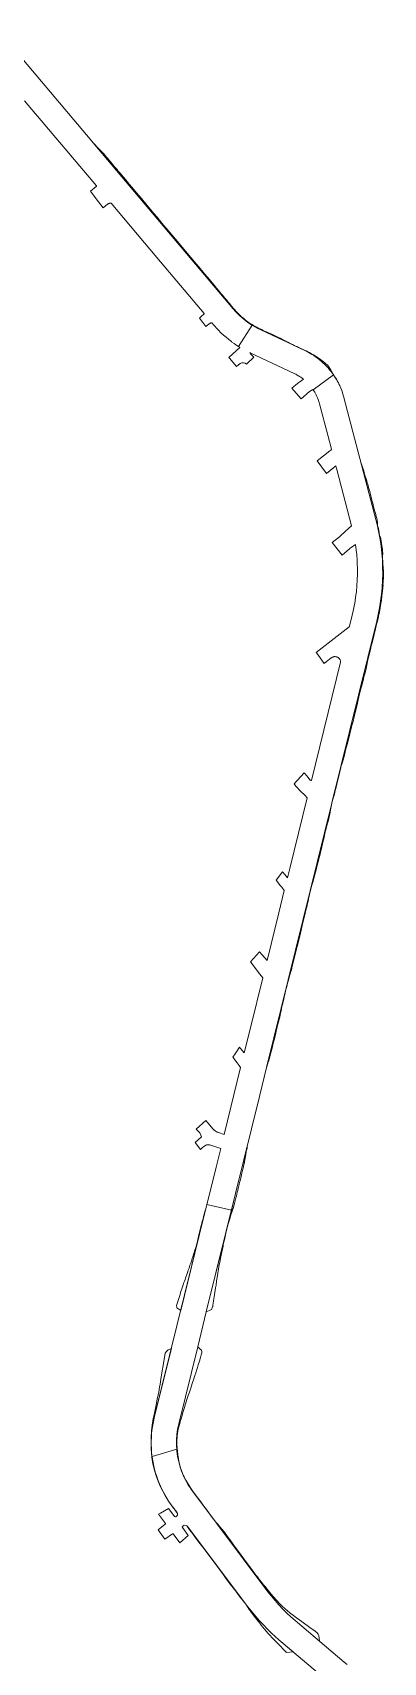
# Model space of a CAD drawing. Header units: inches. Extents: x 704148 to 723432, y 7075344 to 7101810.
# Drawn here: x 719821 to 720189, y 7092001 to 7093705 of the extents above; entities that cross this region are included whole.
import ezdxf

# ---------------------------------------------------------------- set-up
doc = ezdxf.new("R2010")
doc.units = ezdxf.units.IN
doc.header["$MEASUREMENT"] = 0
doc.layers.add('gisdb.gisadmin', color=7, linetype='Continuous', lineweight=9, true_color=0xccf5fc)

msp = doc.modelspace()

# ---------------------------------------------------------------- linework, layer by layer
at = {"layer": 'gisdb.gisadmin'}
for points in [[(719787.1589, 7093704.8436), (719883.0702, 7093591.367), (719884.5983, 7093589.5591), (720031.2836, 7093416.0096), (720034.0645, 7093412.8281), (720038.0462, 7093408.8413), (720042.2837, 7093405.1275), (720046.7584, 7093401.7032), (720051.1255, 7093398.7996), (720036.7944, 7093376.6695), (720035.2331, 7093377.6539), (720034.0447, 7093378.4578), (720032.2611, 7093379.6645), (720029.9453, 7093381.3426), (720029.3555, 7093381.77), (720026.5194, 7093383.9681), (720026.2465, 7093384.1941), (720023.7556, 7093386.2566), (720021.0672, 7093388.6331), (720018.4568, 7093391.095), (720015.9272, 7093393.6399), (720014.5609, 7093395.1063), (720013.481, 7093396.2651), (720012.3146, 7093397.6008), (720011.1208, 7093398.9679), (720009.2455, 7093401.1867), (720009.0831, 7093401.2505), (720008.9158, 7093401.2999), (720008.7447, 7093401.3346), (720008.5714, 7093401.3542), (720008.397, 7093401.3586), (720008.2228, 7093401.3478), (720008.0503, 7093401.3219), (720007.8806, 7093401.281), (720007.7152, 7093401.2255), (720007.5553, 7093401.1558), (720007.4018, 7093401.0723), (720007.2132, 7093400.9435), (720003.0883, 7093397.7668), (720002.7369, 7093397.4961), (719999.4511, 7093401.7157), (719995.8821, 7093406.299), (719998.1081, 7093408.2742), (720000.496, 7093410.3931), (720000.6172, 7093410.5082), (720000.7308, 7093410.6314), (720000.8358, 7093410.762), (720000.885, 7093410.8298), (720000.9764, 7093410.9703), (719951.3567, 7093469.6772), (719903.3052, 7093526.529), (719903.1189, 7093526.5372), (719902.9324, 7093526.5391), (719902.7459, 7093526.5347), (719902.5597, 7093526.5239), (719902.374, 7093526.5069), (719902.1889, 7093526.4835), (719902.0048, 7093526.4539), (719901.8217, 7093526.4181), (719901.64, 7093526.3761), (719901.4598, 7093526.3279), (719901.2814, 7093526.2737), (719901.1048, 7093526.2134), (719900.9305, 7093526.1472), (719900.7585, 7093526.0751), (719900.589, 7093525.9973), (719900.4222, 7093525.9137), (719900.2584, 7093525.8245), (719900.0977, 7093525.7298), (719899.9403, 7093525.6297), (719899.7864, 7093525.5244), (719899.6362, 7093525.4139), (719899.4898, 7093525.2983), (719895.0427, 7093521.6648), (719887.7875, 7093530.9607), (719881.5991, 7093538.8899), (719887.6054, 7093543.8348), (719887.644, 7093543.8677), (719887.6815, 7093543.9019), (719887.7178, 7093543.9374), (719887.7529, 7093543.9741), (719887.7868, 7093544.0119), (719887.8193, 7093544.0509), (719887.8506, 7093544.0909), (719887.8804, 7093544.132), (719887.9088, 7093544.1741), (719887.9358, 7093544.2171), (719887.9613, 7093544.261), (719887.9853, 7093544.3057), (719888.0078, 7093544.3512), (719888.0288, 7093544.3975), (719888.0481, 7093544.4444), (719888.0659, 7093544.492), (719888.082, 7093544.5401), (719812.7573, 7093633.6599)], [(720130.6137, 7091980.9385), (720079.1892, 7092024.3159), (720071.2216, 7092031.3883), (720058.3163, 7092044.5385), (720046.6063, 7092058.7635), (719983.2535, 7092142.9538), (719982.9448, 7092143.0836), (719982.6848, 7092143.4376), (719981.8702, 7092144.0504), (719980.0531, 7092144.2995), (719978.9043, 7092143.4657), (719978.3501, 7092143.0635), (719977.9429, 7092142.1502), (719978.1237, 7092141.6729), (719983.9458, 7092133.5229), (719975.2295, 7092125.9173), (719968.2419, 7092135.3672), (719968.1085, 7092135.3318), (719967.9778, 7092135.2872), (719967.8504, 7092135.2337), (719967.6749, 7092135.1417), (719967.5509, 7092135.0627), (719959.678, 7092129.618), (719952.7792, 7092139.2503), (719960.1245, 7092145.4463), (719960.3103, 7092145.6533), (719960.4655, 7092145.8841), (719953.1257, 7092155.8105), (719955.0574, 7092156.9438), (719963.3534, 7092161.7363), (719968.0388, 7092155.7348), (719969.6486, 7092153.3246), (719970.7385, 7092152.9665), (719971.0539, 7092153.1273), (719972.5223, 7092154.2419), (719972.6361, 7092154.5056), (719972.7265, 7092154.7783), (719972.7929, 7092155.0578), (719972.8346, 7092155.342), (719972.8514, 7092155.6287), (719972.8431, 7092155.9159), (719972.8099, 7092156.2009), (719972.8098, 7092156.2012), (719972.8098, 7092156.2015), (719972.7518, 7092156.4825), (719972.6695, 7092156.7578), (719972.5635, 7092157.0248), (719972.5223, 7092157.107), (719972.5166, 7092157.1249), (719972.5065, 7092157.1384), (719972.4347, 7092157.2815), (719972.2839, 7092157.526), (719972.1467, 7092157.7137), (719967.7362, 7092163.5749), (719965.6338, 7092166.4642), (719963.6254, 7092169.4196), (719961.713, 7092172.4379), (719959.8985, 7092175.5162), (719958.1839, 7092178.6511), (719956.5709, 7092181.8396), (719955.0611, 7092185.0782), (719953.6562, 7092188.3636), (719952.3576, 7092191.6926), (719951.11, 7092195.2309), (719949.9828, 7092198.8086), (719948.9768, 7092202.4223), (719948.0932, 7092206.0679), (719947.333, 7092209.7411), (719946.6971, 7092213.4379), (719946.3431, 7092216.0127), (719972.0514, 7092223.8958), (719972.1973, 7092221.7713), (719972.9759, 7092216.0888), (719974.1365, 7092210.472), (719975.6737, 7092204.9463), (719977.1033, 7092200.8908), (719978.0936, 7092198.3522), (719979.165, 7092195.8467), (719980.3163, 7092193.377), (719981.5464, 7092190.9456), (719982.854, 7092188.5549), (719984.2376, 7092186.2074), (719985.696, 7092183.9057), (719987.2277, 7092181.6519), (719988.8309, 7092179.4486), (720067.701, 7092074.6371), (720071.3479, 7092069.9494), (720075.1436, 7092065.3813), (720079.0841, 7092060.9375), (720083.1654, 7092056.6227), (720087.3833, 7092052.4412), (720091.7333, 7092048.3974), (720096.211, 7092044.4955), (720147.6355, 7092001.1181), (720150.5299, 7091998.5928)]]:
    msp.add_lwpolyline(points, dxfattribs=at)
for points in [[(720134.9672, 7093349.286), (720135.4011, 7093348.3615), (720133.8777, 7093350.387), (720132.2871, 7093352.36), (720130.6309, 7093354.2783), (720128.911, 7093356.1396), (720127.1293, 7093357.942), (720125.2879, 7093359.6833), (720123.3889, 7093361.3615), (720121.4344, 7093362.9748), (720119.4267, 7093364.5213), (720117.368, 7093365.9994), (720115.2607, 7093367.4071), (720113.1071, 7093368.7431), (720110.9097, 7093370.0058), (720108.671, 7093371.1937), (720106.3936, 7093372.3055), (720060.1371, 7093393.9294), (720056.3394, 7093395.7822), (720051.4505, 7093398.5835), (720046.7584, 7093401.7032), (720042.2837, 7093405.1275), (720038.0462, 7093408.8413), (720034.0645, 7093412.8281), (720031.2836, 7093416.0096), (719884.5983, 7093589.5591), (719884.6171, 7093589.5608), (719885.9929, 7093588.1049), (719888.7444, 7093585.1931), (719891.152, 7093582.6453), (719893.2156, 7093580.4615), (719895.2793, 7093578.2777), (719897.3429, 7093576.0939), (719898.6501, 7093574.58), (719899.6155, 7093573.432), (719904.4425, 7093567.6918), (719907.017, 7093564.6303), (719907.9824, 7093563.4823), (719908.9809, 7093562.3622), (719909.7482, 7093561.7014), (719910.0245, 7093561.2803), (719910.5568, 7093560.4208), (719911.5222, 7093559.2728), (719912.4876, 7093558.1248), (719916.3493, 7093553.5326), (719918.6019, 7093550.8539), (719920.5327, 7093548.5578), (719922.7854, 7093545.879), (719926.647, 7093541.2869), (719930.1869, 7093537.0774), (719932.7613, 7093534.016), (719935.0139, 7093531.3372), (719941.1282, 7093524.0663), (719944.9899, 7093519.4741), (719948.2079, 7093515.6473), (719951.4259, 7093511.8205), (719956.5748, 7093505.6977), (719963.0109, 7093498.0441), (719966.8725, 7093493.4519), (719970.7342, 7093488.8598), (719981.6755, 7093475.8486), (719986.8244, 7093469.7258), (719992.2951, 7093463.2202), (719995.1913, 7093459.7761), (720001.3056, 7093452.5052), (720004.2018, 7093449.0611), (720008.0635, 7093444.4689), (720008.7071, 7093443.7036), (720011.6033, 7093440.2594), (720013.8559, 7093437.5807), (720016.4304, 7093434.5192), (720018.3612, 7093432.2232), (720020.292, 7093429.9271), (720022.2228, 7093427.631), (720023.8319, 7093425.7176), (720026.4063, 7093422.6562), (720027.3717, 7093421.5081), (720028.6589, 7093419.9774), (720029.6243, 7093418.8294), (720031.8492, 7093416.1839), (720032.6721, 7093415.2246), (720034.3612, 7093413.3441), (720036.1079, 7093411.5166), (720037.3036, 7093410.3287), (720040.0817, 7093407.748), (720041.9991, 7093406.1005), (720042.6494, 7093405.5646), (720044.2991, 7093404.2547), (720047.0071, 7093402.2489), (720048.0435, 7093401.5259), (720050.5041, 7093399.9023), (720052.2965, 7093398.7977), (720054.4838, 7093397.5341), (720055.963, 7093396.7298), (720057.4582, 7093395.9563), (720058.5898, 7093395.3967), (720059.3488, 7093395.0334), (720060.9628, 7093394.2892), (720062.7825, 7093393.4592), (720064.1476, 7093392.8373), (720065.9674, 7093392.0075), (720068.2304, 7093390.9449), (720069.1357, 7093390.5203), (720070.0412, 7093390.096), (720072.3055, 7093389.0362), (720074.5705, 7093387.978), (720075.9299, 7093387.3439), (720078.6494, 7093386.0773), (720080.4608, 7093385.2294), (720082.2473, 7093384.3284), (720084.0343, 7093383.4284), (720084.928, 7093382.9788), (720085.8219, 7093382.5295), (720087.1628, 7093381.856), (720088.504, 7093381.183), (720090.2927, 7093380.2867), (720092.0819, 7093379.3913), (720093.4238, 7093378.7198), (720095.2123, 7093377.8229), (720097, 7093376.9244), (720097.8936, 7093376.4745), (720099.6924, 7093375.5997), (720100.6073, 7093375.1956), (720101.5219, 7093374.7906), (720103.8073, 7093373.7762), (720105.178, 7093373.1663), (720106.0916, 7093372.7591), (720108.2676, 7093371.7546), (720109.3968, 7093371.1981), (720111.0722, 7093370.3262), (720112.1764, 7093369.7203), (720113.27, 7093369.095), (720115.4238, 7093367.787), (720117.0263, 7093366.7826), (720119.187, 7093365.4667), (720120.2526, 7093364.781), (720121.3078, 7093364.077), (720122.8704, 7093362.9868), (720123.8984, 7093362.2375), (720125.9195, 7093360.6856), (720126.912, 7093359.8833), (720128.3775, 7093358.6473), (720129.3383, 7093357.802), (720130.2842, 7093356.938), (720131.1566, 7093356.0027), (720131.4626, 7093355.4176), (720132.0898, 7093354.2715), (720132.432, 7093353.7275), (720133.4249, 7093352.08), (720133.7447, 7093351.5258), (720134.3672, 7093350.4104)], [(720036.7944, 7093376.6695), (720051.1255, 7093398.7996), (720051.4505, 7093398.5835), (720056.3394, 7093395.7822), (720060.1371, 7093393.9294), (720106.3936, 7093372.3055), (720108.671, 7093371.1937), (720110.9097, 7093370.0058), (720113.1071, 7093368.7431), (720115.2607, 7093367.4071), (720117.368, 7093365.9994), (720119.4267, 7093364.5213), (720121.4344, 7093362.9748), (720123.3889, 7093361.3615), (720125.2879, 7093359.6833), (720127.1293, 7093357.942), (720128.911, 7093356.1396), (720130.6309, 7093354.2783), (720132.2871, 7093352.36), (720133.8777, 7093350.387), (720135.4011, 7093348.3615), (720136.2301, 7093347.1782), (720115.1982, 7093331.1683), (720114.8355, 7093331.7189), (720111.33, 7093329.48), (720102.3565, 7093321.889), (720102.0943, 7093322.1821), (720092.599, 7093333.0167), (720098.4436, 7093337.7997), (720102.3824, 7093340.754), (720104.7386, 7093342.5213), (720103.8941, 7093343.1641), (720103.4641, 7093343.4915), (720102.1585, 7093344.4193), (720100.8232, 7093345.3037), (720100.5024, 7093345.5013), (720099.4594, 7093346.1439), (720098.0691, 7093346.9387), (720096.8103, 7093347.6046), (720096.6532, 7093347.6877), (720095.2135, 7093348.3897), (720048.957, 7093370.0136), (720048.5408, 7093370.2092), (720049.8415, 7093368.5456), (720052.9649, 7093365.4288), (720045.3, 7093358.34), (720043.91, 7093359.13), (720042.07, 7093359.45), (720040.34, 7093359.43), (720039.19, 7093359.26), (720038.5, 7093358.91), (720034.7527, 7093355.7217), (720027.387, 7093364.3083), (720026.6679, 7093365.3133), (720034.73, 7093372.36), (720038.2684, 7093375.7402), (720037.9347, 7093375.9506)], [(720029.3824, 7092473.7257), (720003.6222, 7092479.5286), (720008.0012, 7092497.2416), (720013.2839, 7092518.6102), (720018.1326, 7092538.2232), (720013.1512, 7092539.8591), (720007.479, 7092541.7218), (720006.891, 7092541.8869), (720006.2909, 7092542), (720005.6833, 7092542.0605), (720005.0726, 7092542.0677), (720004.4637, 7092542.0217), (720003.8611, 7092541.9228), (720003.2696, 7092541.7718), (720002.693, 7092541.5697), (720002.1366, 7092541.3182), (720001.6042, 7092541.0192), (720001.0998, 7092540.6749), (720000.5722, 7092540.2379), (719998.8553, 7092538.6685), (719997.0963, 7092537.0606), (719991.5325, 7092544.5199), (719997.899, 7092550.2112), (719997.2721, 7092552.1793), (719996.1627, 7092554.3591), (719992.3042, 7092558.4105), (720002.7151, 7092567.4146), (720005.01, 7092564.4722), (720009.8898, 7092558.7299), (720010.661, 7092557.8987), (720011.207, 7092557.4046), (720011.502, 7092557.1377), (720012.406, 7092556.4529), (720013.3663, 7092555.8495), (720014.1098, 7092555.4683), (720014.3755, 7092555.3321), (720015.4259, 7092554.9047), (720015.7394, 7092554.7973), (720021.7427, 7092552.8258), (720021.7361, 7092552.8406), (720021.7445, 7092552.8329), (720021.7575, 7092552.821), (720039.0193, 7092622.7098), (720037.3711, 7092624.9389), (720035.2819, 7092627.7644), (720030.9919, 7092633.5664), (720033.3838, 7092637.1846), (720037.8404, 7092643.9259), (720038.9068, 7092642.6687), (720042.8145, 7092638.0614), (720049.3078, 7092664.3267), (720062.205, 7092716.4956), (720059.167, 7092720.3923), (720049.2127, 7092733.1603), (720058.7562, 7092743.8382), (720061.2813, 7092740.9483), (720066.7132, 7092734.7315), (720079.054, 7092784.6497), (720084.809, 7092807.9287), (720082.1496, 7092811.2761), (720080.9206, 7092812.8231), (720076.4104, 7092818.5661), (720083.0655, 7092827.5371), (720085.4092, 7092824.6208), (720088.106, 7092821.2651), (720090.4981, 7092830.9413), (720108.7764, 7092904.8766), (720106.1561, 7092907.5592), (720102.0303, 7092911.2472), (720096.94, 7092916.95), (720095.0312, 7092919.4494), (720105.5987, 7092930.909), (720108.6773, 7092927.2807), (720111.4457, 7092923.6518), (720111.5685, 7092923.5278), (720111.7016, 7092923.4151), (720111.8441, 7092923.3144), (720111.9948, 7092923.2264), (720112.1526, 7092923.152), (720112.3163, 7092923.0916), (720112.4846, 7092923.0457), (720112.6563, 7092923.0146), (720112.83, 7092922.9986), (720113.0045, 7092922.9978), (720113.1784, 7092923.0122), (720113.263, 7092923.0248), (720143.7857, 7093046.489), (720143.7542, 7093047.0115), (720143.6773, 7093047.5291), (720143.5555, 7093048.0385), (720143.3899, 7093048.5348), (720143.1816, 7093049.015), (720142.9323, 7093049.4753), (720142.6437, 7093049.912), (720142.3183, 7093050.3219), (720141.9643, 7093050.6956), (720141.9583, 7093050.7019), (720141.5666, 7093051.0491), (720141.1461, 7093051.3608), (720140.7, 7093051.6347), (720140.2318, 7093051.8687), (720139.745, 7093052.061), (720139.2432, 7093052.2101), (720138.7304, 7093052.3149), (720138.2104, 7093052.3746), (720137.6871, 7093052.3888), (720137.1647, 7093052.3573), (720136.647, 7093052.2804), (720136.1378, 7093052.1586), (720135.6413, 7093051.993), (720135.1611, 7093051.7847), (720134.7009, 7093051.5354), (720134.2641, 7093051.2469), (720134.053, 7093051.0866), (720128.698, 7093046.83), (720126.564, 7093045.1337), (720118.726, 7093055.9807), (720118.1693, 7093056.7481), (720152.6821, 7093083.6546), (720152.7568, 7093083.727), (720152.829, 7093083.8021), (720152.8985, 7093083.8796), (720152.9652, 7093083.9594), (720153.0292, 7093084.0416), (720153.0902, 7093084.1259), (720155.9705, 7093095.7764), (720157.3606, 7093101.8245), (720158.0975, 7093105.5942), (720158.5512, 7093107.915), (720159.541, 7093114.0413), (720159.8631, 7093116.5575), (720160.329, 7093120.1969), (720160.9142, 7093126.375), (720161.296, 7093132.5691), (720161.4741, 7093138.7723), (720161.4482, 7093144.9781), (720161.2922, 7093149.1867), (720161.2183, 7093151.1796), (720160.9766, 7093154.6322), (720160.7848, 7093157.3702), (720160.6105, 7093159.0598), (720160.1481, 7093163.5433), (720159.3087, 7093169.692), (720154.7319, 7093166.4242), (720153.8717, 7093165.81), (720152.94, 7093165.06), (720145.3205, 7093158.5327), (720135.0888, 7093171.8498), (720142.5533, 7093177.5949), (720143.78, 7093178.79), (720148.7, 7093183.24), (720152.33, 7093186.83), (720155.2762, 7093189.1194), (720139.8045, 7093247.933), (720139.4825, 7093249.1569), (720138.7731, 7093251.8537), (720136.67, 7093249.96), (720128.8671, 7093243.7901), (720119.2705, 7093257.2267), (720132.6, 7093267.45), (720133.5253, 7093268.2248), (720133.5767, 7093268.2714), (720133.6265, 7093268.3196), (720133.6745, 7093268.3696), (720133.7208, 7093268.4212), (720133.7653, 7093268.4744), (720133.8079, 7093268.5291), (720133.8486, 7093268.5853), (720133.8873, 7093268.6428), (720133.924, 7093268.7016), (720133.9587, 7093268.7617), (720133.9912, 7093268.8229), (720134.0216, 7093268.8852), (720134.0498, 7093268.9485), (720134.0758, 7093269.0128), (720134.0996, 7093269.0779), (720134.1211, 7093269.1439), (720134.1403, 7093269.2105), (720134.1571, 7093269.2777), (720134.1717, 7093269.3455), (720130.2887, 7093284.1062), (720121.7416, 7093316.5968), (720121.289, 7093318.2049), (720120.7816, 7093319.7965), (720120.2202, 7093321.3696), (720119.6048, 7093322.9235), (720118.9374, 7093324.4536), (720118.2173, 7093325.9617), (720117.4463, 7093327.4435), (720116.625, 7093328.8982), (720115.7544, 7093330.3239), (720115.1982, 7093331.1683), (720136.2301, 7093347.1782), (720136.8551, 7093346.2859), (720138.2385, 7093344.1625), (720139.5495, 7093341.9936), (720140.7867, 7093339.7818), (720141.9487, 7093337.5296), (720143.0341, 7093335.2395), (720144.0398, 7093332.9189), (720144.0418, 7093332.9141), (720144.9705, 7093330.5561), (720145.8192, 7093328.1681), (720146.587, 7093325.7529), (720147.1434, 7093323.774), (720147.2729, 7093323.3132), (720180.8075, 7093195.8358), (720182.5153, 7093188.875), (720183.9902, 7093181.8612), (720185.2308, 7093174.8022), (720186.2357, 7093167.7058), (720187.0036, 7093160.5799), (720187.5339, 7093153.4323), (720187.8258, 7093146.2711), (720187.8791, 7093139.1041), (720187.6937, 7093131.9393), (720187.2699, 7093124.7847), (720186.608, 7093117.6481), (720185.7088, 7093110.5375), (720184.5734, 7093103.4609), (720183.2029, 7093096.4259), (720181.5989, 7093089.4405), (720134.6253, 7092899.4324), (720134.6107, 7092899.4341), (720134.5932, 7092899.3026), (720066.2249, 7092622.7536), (720066.186, 7092622.7453), (720058.7399, 7092592.4766), (720033.6278, 7092490.8984)], [(720135.4011, 7093348.3615), (720135.9482, 7093347.6712), (720136.6625, 7093346.6405), (720136.6227, 7093346.6178)], [(720143.0729, 7093335.1621), (720143.327, 7093334.5893), (720143.3164, 7093334.5881), (720143.0341, 7093335.2395), (720141.9487, 7093337.5296), (720140.7867, 7093339.7818), (720139.5495, 7093341.9936), (720138.2385, 7093344.1625), (720137.9972, 7093344.533), (720138.0216, 7093344.5331), (720138.3704, 7093344.012), (720138.6985, 7093343.4778), (720139.3415, 7093342.4014), (720139.6562, 7093341.8592), (720139.9663, 7093341.3145), (720140.2719, 7093340.7672), (720140.8694, 7093339.665), (720141.1612, 7093339.1103), (720141.4484, 7093338.5532), (720142.2818, 7093336.8677), (720142.5503, 7093336.3014), (720142.8139, 7093335.7329)], [(720143.5672, 7093334.0093), (720143.5767, 7093334.0145), (720144.0398, 7093332.9189)], [(720134.9228, 7092900.3928), (720134.654, 7092899.4291), (720134.6253, 7092899.4324), (720181.5989, 7093089.4405), (720183.2029, 7093096.4259), (720184.5734, 7093103.4609), (720185.7088, 7093110.5375), (720186.608, 7093117.6481), (720187.2699, 7093124.7847), (720187.6937, 7093131.9393), (720187.8791, 7093139.1041), (720187.8258, 7093146.2711), (720187.5339, 7093153.4323), (720187.0036, 7093160.5799), (720186.2357, 7093167.7058), (720185.2308, 7093174.8022), (720183.9902, 7093181.8612), (720182.5153, 7093188.875), (720180.8075, 7093195.8358), (720165.3193, 7093254.7122), (720165.3484, 7093254.6958), (720166.7346, 7093250.4074), (720167.9647, 7093246.5949), (720168.5317, 7093244.676), (720169.2414, 7093242.2776), (720169.951, 7093239.8792), (720170.4044, 7093238.4475), (720171.1445, 7093236.0571), (720171.7372, 7093234.145), (720172.1816, 7093232.7109), (720172.7738, 7093230.7986), (720173.1503, 7093229.3466), (720173.9031, 7093226.4426), (720174.656, 7093223.5386), (720175.1579, 7093221.6026), (720176.0363, 7093218.2146), (720176.6637, 7093215.7946), (720177.1656, 7093213.8585), (720177.793, 7093211.4385), (720178.044, 7093210.4705), (720179.0478, 7093206.5985), (720179.6752, 7093204.1785), (720180.1771, 7093202.2425), (720181.0555, 7093198.8545), (720181.5574, 7093196.9185), (720181.9177, 7093195.4084), (720182.2986, 7093191.6092), (720182.4872, 7093189.44), (720182.6663, 7093188.3769), (720183.3286, 7093186.3177), (720183.9467, 7093184.2451), (720184.3107, 7093182.1194), (720184.3482, 7093181.0296), (720184.6457, 7093179.4418), (720185.553, 7093177.4115), (720186.0046, 7093175.8442), (720186.4135, 7093173.1737), (720186.7891, 7093170.4985), (720187.0654, 7093168.3552), (720187.2586, 7093166.746), (720187.4973, 7093164.5982), (720187.7146, 7093162.4483), (720187.8523, 7093160.8335), (720187.8494, 7093160.2909), (720187.813, 7093157.5801), (720187.7735, 7093155.9553), (720187.7791, 7093154.8755), (720187.9743, 7093152.1879), (720188.1049, 7093150.0358), (720188.1617, 7093148.9591), (720188.3334, 7093146.2673), (720188.4634, 7093144.1119), (720188.5464, 7093142.4939), (720188.6374, 7093140.335), (720188.6815, 7093138.7148), (720188.6399, 7093136.5552), (720188.5766, 7093134.3962), (720188.4672, 7093131.6985), (720188.3554, 7093129.5416), (720188.0129, 7093128.0407), (720188.2221, 7093127.386), (720187.9817, 7093124.1555), (720187.6928, 7093120.9292), (720187.4152, 7093118.2442), (720187.1041, 7093115.563), (720186.5417, 7093111.2813), (720186.3109, 7093109.6785), (720186.0692, 7093108.0772), (720185.279, 7093103.2838), (720184.4947, 7093099.037), (720183.9656, 7093096.39), (720183.6049, 7093094.8109), (720182.9765, 7093092.186), (720182.0633, 7093088.5792), (720181.4511, 7093086.1553), (720181.0875, 7093084.7), (720180.2411, 7093081.3039), (720178.8608, 7093075.4645), (720178.1558, 7093072.5484), (720177.2231, 7093068.6586), (720176.7566, 7093066.7137), (720176.2877, 7093064.7695), (720175.5798, 7093061.8541), (720175.4613, 7093061.3684), (720174.8666, 7093058.9401), (720174.6277, 7093057.9691), (720174.1507, 7093056.0268), (720173.1243, 7093051.6451), (720172.0789, 7093047.268), (720171.1753, 7093043.371), (720170.4163, 7093039.9533), (720169.3853, 7093035.5727), (720168.27, 7093031.2129), (720167.2629, 7093027.3415), (720166.25, 7093023.4715), (720164.9839, 7093018.634), (720162.8362, 7093010.409), (720161.752, 7093005.5265), (720161.0064, 7093002.1055), (720160.1232, 7092998.2034), (720158.0286, 7092989.4503), (720156.7926, 7092984.6053), (720155.6868, 7092980.2432), (720153.4242, 7092971.5316), (720151.5387, 7092964.272), (720150.5331, 7092960.4001), (720149.0579, 7092954.5842), (720147.7098, 7092949.2519), (720147.0157, 7092946.8482), (720145.5877, 7092942.0507), (720144.1619, 7092937.2527), (720143.9687, 7092936.5567), (720141.7873, 7092927.5387), (720141.1537, 7092924.605), (720140.8374, 7092923.138), (720140.271, 7092920.7028), (720139.7951, 7092918.7602), (720139.081, 7092915.8465), (720138.4967, 7092913.4156), (720137.7444, 7092910.5113), (720137.2257, 7092908.5793), (720136.6854, 7092906.6527), (720136.0074, 7092904.245), (720135.3295, 7092901.8374)], [(720066.2519, 7092622.7594), (720066.2249, 7092622.7536), (720134.5932, 7092899.3026), (720134.3458, 7092897.4451), (720133.655, 7092894.0105), (720133.2485, 7092892.0508), (720132.334, 7092887.6414), (720131.8259, 7092885.1917), (720131.3178, 7092882.7421), (720130.7012, 7092880.3193), (720130.2068, 7092878.3813), (720129.4335, 7092875.4821), (720128.6511, 7092872.5852), (720127.4031, 7092867.7432), (720126.8517, 7092865.3043), (720126.0796, 7092861.8898), (720125.6384, 7092859.9387), (720125.1975, 7092857.9874), (720124.8679, 7092856.5238), (720124.1443, 7092853.6123), (720123.6577, 7092851.6724), (720123.0494, 7092849.2476), (720122.5627, 7092847.3077), (720122.1978, 7092845.8527), (720121.565, 7092843.4339), (720120.4825, 7092839.066), (720119.2356, 7092834.2238), (720118.3523, 7092830.8368), (720115.9895, 7092821.6349), (720114.9274, 7092817.777), (720113.949, 7092814.4136), (720113.3899, 7092812.4916), (720112.5128, 7092809.103), (720111.9452, 7092806.6681), (720111.2747, 7092803.7435), (720110.8276, 7092801.7938), (720110.2691, 7092799.3567), (720110.0459, 7092798.3817), (720109.3774, 7092795.4567), (720108.8214, 7092793.0189), (720108.2533, 7092790.584), (720107.7874, 7092788.639), (720107.0897, 7092785.7212), (720106.2528, 7092782.3227), (720104.9292, 7092776.9844), (720103.5211, 7092771.1518), (720102.3668, 7092766.2867), (720101.2437, 7092761.4138), (720098.5237, 7092750.24), (720097.6581, 7092746.8486), (720095.8551, 7092739.5686), (720094.921, 7092735.6791), (720093.8729, 7092731.3027), (720092.8279, 7092726.9256), (720092.2185, 7092724.501), (720091.7767, 7092723.0651), (720091.0277, 7092720.6749), (720089.9804, 7092717.3285), (720089.4135, 7092715.4084), (720089.0386, 7092713.9559), (720088.7902, 7092712.9873), (720088.2929, 7092711.05), (720087.4215, 7092707.66), (720086.7982, 7092705.2389), (720086.1835, 7092702.8156), (720085.5971, 7092700.3853), (720084.6573, 7092696.4972), (720084.1893, 7092694.5527), (720083.1571, 7092690.1724), (720082.6254, 7092687.7286), (720081.9864, 7092684.7962), (720081.3463, 7092681.8642), (720080.919, 7092679.9096), (720079.9485, 7092675.514), (720079.7027, 7092674.5447), (720078.9769, 7092671.6338), (720078.1476, 7092668.2335), (720077.4503, 7092665.3155), (720076.396, 7092660.9407), (720075.4568, 7092657.0525), (720074.1624, 7092651.7069), (720073.5708, 7092649.2779), (720072.9438, 7092646.8576), (720072.3079, 7092644.4396), (720071.6713, 7092642.0217), (720070.6512, 7092638.1534), (720069.6302, 7092634.2854), (720069.1197, 7092632.3514), (720068.992, 7092631.8679), (720068.8644, 7092631.3844), (720068.7426, 7092630.8995), (720068.4534, 7092629.9409), (720068.2607, 7092629.4735), (720068.0683, 7092629.006), (720067.9495, 7092628.5203), (720067.6788, 7092627.5571), (720067.4024, 7092626.5953), (720066.9778, 7092625.1552), (720066.8326, 7092624.676), (720066.6874, 7092624.1968)], [(720006.2876, 7092368.5932), (720003.0618, 7092367.2591), (720033.6278, 7092490.8984), (720045.8395, 7092540.2946), (720045.8883, 7092540.2347), (720045.8381, 7092539.217), (720045.7767, 7092538.202), (720045.6282, 7092537.7237), (720045.4663, 7092537.2487), (720045.2703, 7092536.267), (720044.9762, 7092534.7946), (720044.7802, 7092533.8129), (720044.6491, 7092532.8152), (720044.5905, 7092532.3146), (720044.4051, 7092531.3304), (720044.2224, 7092530.3455), (720044.0396, 7092529.3605), (720043.7655, 7092527.8831), (720043.4, 7092525.9133), (720043.1259, 7092524.4359), (720042.9432, 7092523.4509), (720042.8481, 7092522.9594), (720042.5921, 7092521.9926), (720042.3551, 7092521.0211), (720042.118, 7092520.0496), (720041.8809, 7092519.0781), (720041.2883, 7092516.6493), (720040.2908, 7092512.2605), (720039.9879, 7092510.7902), (720039.4635, 7092508.3446), (720039.2243, 7092507.3736), (720038.5067, 7092504.4607), (720038.0283, 7092502.5187), (720037.5499, 7092500.5768), (720037.1912, 7092499.1203), (720036.8324, 7092497.6639), (720036.5932, 7092496.6929), (720035.9952, 7092494.2655), (720035.5168, 7092492.3235), (720035.0384, 7092490.3816), (720034.56, 7092488.4396), (720034.0816, 7092486.4977), (720033.364, 7092483.5848), (720033.0052, 7092482.1283), (720032.2876, 7092479.2154), (720032.0303, 7092478.2489), (720031.414, 7092476.3411), (720031.1059, 7092475.3871), (720030.9518, 7092474.9102), (720030.6433, 7092473.9563), (720030.4886, 7092473.4795), (720030.1839, 7092472.5337), (720029.8739, 7092471.5713), (720029.2577, 7092469.6634), (720028.4842, 7092467.2794), (720028.0202, 7092465.8489), (720027.5561, 7092464.4185), (720026.9374, 7092462.5113), (720026.628, 7092461.5576), (720026.1639, 7092460.1272), (720025.7104, 7092458.6942), (720025.4533, 7092457.7276), (720024.9712, 7092455.7866), (720024.6124, 7092454.3301), (720023.9799, 7092451.3962), (720023.609, 7092449.4277), (720023.2361, 7092447.4596), (720022.9506, 7092445.9851), (720022.5, 7092444.0362), (720021.9368, 7092441.6002), (720021.2609, 7092438.677), (720020.9153, 7092437.2173), (720020.5913, 7092435.7522), (720020.2717, 7092434.2861), (720019.6461, 7092431.3504), (720019.0385, 7092428.4103), (720018.6433, 7092426.4478), (720018.0656, 7092423.5003), (720017.5702, 7092421.0475), (720017.1775, 7092419.0844), (720016.6982, 7092416.6276), (720016.3241, 7092414.6599), (720015.7783, 7092411.7045), (720015.6004, 7092410.7184), (720015.0986, 7092407.7521), (720014.4058, 7092403.2879), (720013.8959, 7092399.8086), (720013.2733, 7092395.3271), (720012.8513, 7092392.341), (720012.4889, 7092389.8554), (720011.8115, 7092385.3874), (720011.4213, 7092382.9086), (720011.1021, 7092380.9273), (720010.7766, 7092378.9475), (720010.2764, 7092375.9809), (720010.0209, 7092374.4989), (720009.7619, 7092373.0177), (720009.6748, 7092372.5242), (720008.3576, 7092369.6605)], [(720029.3824, 7092473.7257), (720003.0618, 7092367.2591), (719994.0329, 7092330.7373), (719974.4779, 7092251.6374), (719973.8089, 7092248.8496), (719972.9471, 7092244.6356), (719972.1799, 7092238.9516), (719971.7984, 7092233.2288), (719971.8042, 7092227.4933), (719972.0514, 7092223.8958), (719946.3431, 7092216.0127), (719946.1861, 7092217.1541), (719945.8008, 7092220.8853), (719945.5414, 7092224.6274), (719945.4084, 7092228.3762), (719945.4018, 7092232.1273), (719945.5217, 7092235.8764), (719945.7679, 7092239.6194), (719946.1402, 7092243.352), (719946.6381, 7092247.0699), (719947.2611, 7092250.7689), (719948.0084, 7092254.4448), (719948.8792, 7092258.0935), (720003.6222, 7092479.5286)], [(720002.3053, 7092474.2663), (720002.3232, 7092474.2741), (719976.2429, 7092368.7793), (719972.3403, 7092371.4674), (719972.0439, 7092372.6706), (719972.0109, 7092374.1097), (719972.9265, 7092376.9736), (719974.2015, 7092381.2939), (719975.5744, 7092385.59), (719976.1894, 7092387.4982), (719977.7537, 7092392.2619), (719979.1944, 7092396.5413), (719979.6815, 7092397.966), (719980.172, 7092399.3899), (719980.8314, 7092401.2871), (719981.33, 7092402.709), (719981.6643, 7092403.6565), (719982.6693, 7092406.4983), (719983.6581, 7092409.3442), (719984.1537, 7092410.7668), (719984.9942, 7092413.1343), (719985.9828, 7092415.9802), (719986.7961, 7092418.3544), (719987.4377, 7092420.256), (719988.3852, 7092423.1121), (719989.3146, 7092425.9726), (719990.0754, 7092428.3598), (719991.1194, 7092431.7071), (719991.9947, 7092434.581), (719993.1338, 7092438.4198), (719993.9178, 7092441.3163), (719994.3746, 7092443.2636), (719995.0467, 7092446.1877), (719995.7166, 7092449.1125), (719996.0515, 7092450.5748), (719996.7386, 7092453.4953), (719996.9695, 7092454.4683), (719997.4398, 7092456.4122), (719997.9322, 7092458.3507), (719998.8397, 7092461.7317), (719999.1045, 7092462.6964), (719999.6343, 7092464.6256), (720000.2964, 7092467.0372), (720000.9586, 7092469.4488), (720001.6227, 7092471.8598)], [(719946.1861, 7092217.1541), (719946.3431, 7092216.0127), (719946.05, 7092215.9228), (719945.684, 7092219.21), (719945.4001, 7092224.2165), (719945.3836, 7092229.2263), (719945.2914, 7092235.3499), (719945.624, 7092243.1549), (719946.2934, 7092248.7024), (719947.5298, 7092255.8707), (719948.6813, 7092261.4151), (719949.3756, 7092264.8488), (719950.4347, 7092270.2526), (719951.6262, 7092276.1386), (719953.2456, 7092283.4641), (719954.0928, 7092288.4052), (719954.6259, 7092291.8787), (719955.364, 7092296.8468), (719956.8881, 7092305.741), (719957.8635, 7092311.1654), (719960.0113, 7092324.0258), (719961.352, 7092325.7859), (719963.2816, 7092327.7236), (719966.4446, 7092329.1455), (719948.8792, 7092258.0935), (719948.0084, 7092254.4448), (719947.2611, 7092250.7689), (719946.6381, 7092247.0699), (719946.1402, 7092243.352), (719945.7679, 7092239.6194), (719945.5217, 7092235.8764), (719945.4018, 7092232.1273), (719945.4084, 7092228.3762), (719945.5414, 7092224.6274), (719945.8008, 7092220.8853)], [(719972.477, 7092224.887), (719972.5434, 7092224.0467), (719972.0514, 7092223.8958), (719971.8042, 7092227.4933), (719971.7984, 7092233.2288), (719972.1799, 7092238.9516), (719972.9471, 7092244.6356), (719973.8089, 7092248.8496), (719974.4779, 7092251.6374), (719994.0329, 7092330.7373), (719996.7274, 7092328.4593), (719998.1972, 7092327.1024), (719998.4077, 7092325.5675), (719998.3107, 7092324.3434), (719997.768, 7092322.4174), (719996.942, 7092319.5313), (719995.8183, 7092315.6887), (719994.6692, 7092311.8523), (719993.7906, 7092308.9792), (719993.1969, 7092307.0658), (719992.1426, 7092303.721), (719991.2234, 7092300.858), (719989.6595, 7092296.0941), (719988.3797, 7092292.29), (719986.7531, 7092287.5416), (719985.3086, 7092283.2633), (719984.2032, 7092279.9312), (719983.1136, 7092276.5952), (719981.736, 7092272.3003), (719980.6826, 7092268.9553), (719980.5334, 7092268.4772), (719979.498, 7092265.1278), (719978.6231, 7092262.2537), (719977.6171, 7092258.8971), (719976.627, 7092255.5365), (719976.0682, 7092253.6144), (719975.6526, 7092252.172), (719975.1917, 7092250.5599), (719974.2617, 7092247.0497), (719973.7199, 7092244.5865), (719973.4061, 7092242.9335), (719972.8937, 7092239.6057), (719972.6952, 7092237.9329), (719972.4703, 7092235.4153), (719972.369, 7092233.7328), (719972.299, 7092228.6762), (719972.3364, 7092227.4121), (719972.4204, 7092225.7281)], [(719972.2839, 7092157.526), (719972.4347, 7092157.2815), (719972.5065, 7092157.1384), (719971.9485, 7092157.8855), (719968.9528, 7092161.8888), (719967.0947, 7092164.3746), (719963.5742, 7092169.3783), (719959.495, 7092176.0132), (719957.3729, 7092179.9276), (719956.1276, 7092182.417), (719954.0463, 7092186.9752), (719952.0284, 7092192.1641), (719950.3407, 7092196.8838), (719948.8971, 7092201.6862), (719948.1898, 7092204.3819), (719947.5508, 7092207.0951), (719946.8816, 7092210.373), (719946.1158, 7092215.332), (719945.5179, 7092215.7596), (719946.3431, 7092216.0127), (719946.6971, 7092213.4379), (719947.333, 7092209.7411), (719948.0932, 7092206.0679), (719948.9768, 7092202.4223), (719949.9828, 7092198.8086), (719951.11, 7092195.2309), (719952.3576, 7092191.6926), (719953.6562, 7092188.3636), (719955.0611, 7092185.0782), (719956.5709, 7092181.8396), (719958.1839, 7092178.6511), (719959.8985, 7092175.5162), (719961.713, 7092172.4379), (719963.6254, 7092169.4196), (719965.6338, 7092166.4642), (719967.7362, 7092163.5749), (719972.1467, 7092157.7137)], [(720120.3467, 7092030.2876), (720120.9197, 7092028.7768), (720121.5037, 7092023.1608), (720096.211, 7092044.4955), (720091.7333, 7092048.3974), (720087.3833, 7092052.4412), (720083.1654, 7092056.6227), (720079.0841, 7092060.9375), (720075.1436, 7092065.3813), (720071.3479, 7092069.9494), (720067.701, 7092074.6371), (719988.8309, 7092179.4486), (719987.2277, 7092181.6519), (719985.696, 7092183.9057), (719984.2376, 7092186.2074), (719982.854, 7092188.5549), (719981.5464, 7092190.9456), (719980.3163, 7092193.377), (719979.165, 7092195.8467), (719978.0936, 7092198.3522), (719977.1033, 7092200.8908), (719975.6737, 7092204.9463), (719974.1365, 7092210.472), (719972.9759, 7092216.0888), (719972.1973, 7092221.7713), (719972.0514, 7092223.8958), (719972.5434, 7092224.0467), (719972.7517, 7092221.95), (719973.2948, 7092217.3462), (719973.8475, 7092214.0183), (719974.4405, 7092211.1254), (719976.1882, 7092204.1593), (719976.9987, 7092201.304), (719978.8748, 7092196.5777), (719979.8444, 7092194.6917), (719981.6513, 7092191.3388), (719983.2879, 7092188.3808), (719986.4192, 7092183.3638), (719988.6067, 7092180.254), (719993.6019, 7092173.5539), (719995.0922, 7092171.5466), (719998.0666, 7092167.5273), (720000.4452, 7092164.3112), (720003.1335, 7092160.7024), (720006.41, 7092156.2847), (720009.3796, 7092152.2618), (720013.1203, 7092147.5677), (720014.7239, 7092145.6457), (720017.2898, 7092142.5705), (720022.1856, 7092136.8683), (720023.6812, 7092134.865), (720025.939, 7092131.558), (720027.6981, 7092129.1272), (720032.3968, 7092122.651), (720036.8019, 7092116.5795), (720042.4097, 7092108.9101), (720045.1086, 7092105.3093), (720049.6369, 7092099.3306), (720055.0961, 7092092.1752), (720057.237, 7092089.406), (720057.3634, 7092089.2434), (720057.5448, 7092089.0115), (720060.6255, 7092085.0725), (720063.1097, 7092081.9359), (720064.358, 7092080.3722), (720070.6988, 7092072.3996), (720076.1234, 7092066.1603), (720080.5847, 7092061.5373), (720082.8891, 7092059.3029), (720087.6389, 7092054.9943), (720090.861, 7092052.4194), (720094.5201, 7092049.6722), (720097.4852, 7092047.5401), (720101.0707, 7092044.9663), (720106.3752, 7092041.1738), (720109.6177, 7092038.814), (720112.0377, 7092037.03), (720115.6896, 7092034.3802), (720118.9756, 7092032.072)], [(720079.1892, 7092024.3159), (720094.1125, 7092011.7279), (720087.0698, 7092011.3077), (720084.9194, 7092013.4112), (720079.5869, 7092018.7216), (720073.7725, 7092024.6939), (720068.0043, 7092031.0718), (720064.0891, 7092035.4626), (720060.6777, 7092039.5728), (720059.0038, 7092041.6479), (720053.1533, 7092049.2264), (720048.145, 7092056.0716), (720044.3664, 7092061.5741), (720041.6715, 7092065.178), (720038.2614, 7092069.4951), (720034.8882, 7092073.84), (720031.2228, 7092078.5908), (720028.1994, 7092082.5732), (720024.0502, 7092088.2115), (720021.1033, 7092092.2515), (720017.2734, 7092097.5042), (720012.2052, 7092104.3281), (720005.5525, 7092113.0885), (720002.85, 7092116.6866), (719999.5801, 7092121.1092), (719995.3418, 7092126.6805), (719991.0808, 7092132.2346), (719989.5584, 7092134.2177), (719987.7462, 7092136.6085), (719986.8519, 7092137.8128), (719984.7601, 7092140.619), (719983.2769, 7092142.6317), (719982.9448, 7092143.0836), (719983.2535, 7092142.9538), (720046.6063, 7092058.7635), (720058.3163, 7092044.5385), (720071.2216, 7092031.3883)]]:
    msp.add_lwpolyline(points, close=True, dxfattribs=at)

doc.saveas('drawing.dxf')
